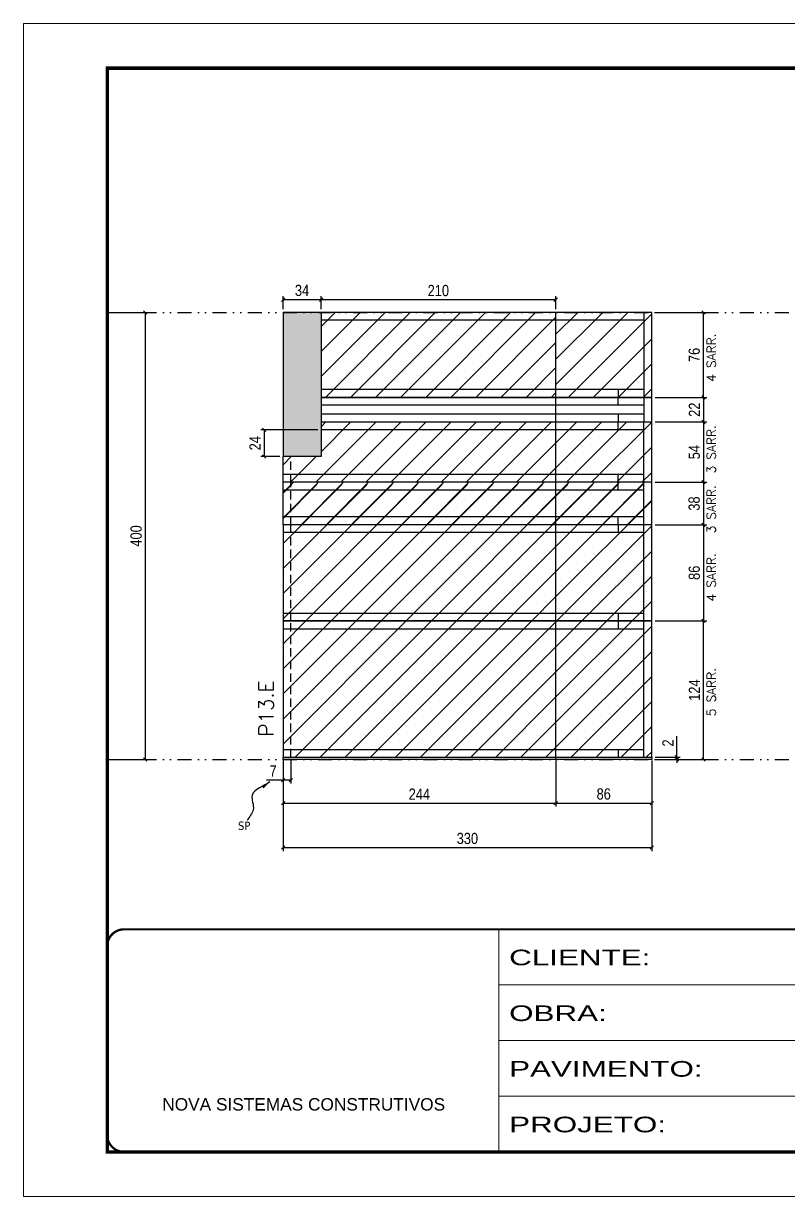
# Model space of a CAD drawing. Extents: x 28748 to 35002, y 14885 to 43501.
# Drawn here: x 33517 to 34202, y 29816 to 30866 of the extents above; entities that cross this region are included whole.
import ezdxf

# ---------------------------------------------------------------- set-up
doc = ezdxf.new("R2010")
doc.units = 0
for name, pattern in [('CONTINUO', [0]), ('DASHED', [0.75, 0.5, -0.25]), ('DIVIDE2', [0.625, 0.25, -0.125, 0, -0.125, 0, -0.125]), ('HIDDEN', [0.375, 0.25, -0.125])]:
    doc.linetypes.add(name, pattern=pattern)
for name, color, linetype in [('COTA', 241, 'Continuous'), ('Nível', 160, 'Continuous'), ('Painéis', 200, 'Continuous'), ('SARR_2.2x7', 40, 'Continuous'), ('Sarrafo de Pressão', 42, 'HIDDEN'), ('texto', 7, 'Continuous')]:
    doc.layers.add(name, color=color, linetype=linetype)
for name, color, linetype, lineweight in [('Folhas', 255, 'Continuous', 9), ('Hachura', 251, 'Continuous', 9), ('SARRAFO DE PRESSAO', 251, 'DASHED', 9), ('Texto Seção', 7, 'Continuous', 15)]:
    doc.layers.add(name, color=color, linetype=linetype, lineweight=lineweight)
doc.styles.add('ARIAL', font='arial.ttf')
doc.styles.add('COTA TECNICA', font='techl___.ttf', dxfattribs={"height": 10})
doc.styles.add('COTA TECNICA-50', font='techl___.ttf', dxfattribs={"height": 10})
doc.styles.add('REGUA-120', font='ROMANS.shx', dxfattribs={"height": 15})
doc.styles.add('ROMANS', font='romans.shx')
doc.styles.get("Standard").update_dxf_attribs({"font": 'arial.ttf'})
doc.styles.add('Tecnologia', font='')
doc.styles.get('Tecnologia').set_extended_font_data('Forgotten Futurist')
doc.dimstyles.new('COTA PAINEL-50', dxfattribs={"dimtxt": 10, "dimasz": 3, "dimexe": 3, "dimexo": 3, "dimgap": 3, "dimtad": 1, "dimdec": 1, "dimzin": 12, "dimdsep": 46, "dimtxsty": 'COTA TECNICA-50', "dimblk1": 'OBLIQUE', "dimblk2": 'OBLIQUE', "dimsah": 1, "dimcen": 0.9, "dimclrd": 4, "dimclre": 4, "dimclrt": 240, "dimadec": 1, "dimazin": 3, "dimtfac": 1, "dimtdec": 1, "dimtmove": 0, "dimatfit": 3, "dimfxl": 1, "dimtolj": 1, "dimtzin": 12, "dimarcsym": 0})
doc.dimstyles.new('PAINEL', dxfattribs={"dimtxt": 10, "dimasz": 3, "dimexe": 3, "dimexo": 3, "dimgap": 3, "dimtad": 1, "dimdec": 1, "dimzin": 12, "dimdsep": 46, "dimtxsty": 'COTA TECNICA', "dimblk1": 'OBLIQUE', "dimblk2": 'OBLIQUE', "dimsah": 1, "dimcen": 0.9, "dimclrd": 4, "dimclre": 4, "dimclrt": 240, "dimadec": 1, "dimazin": 3, "dimtfac": 1, "dimtdec": 1, "dimtmove": 0, "dimatfit": 3, "dimfxl": 1, "dimtolj": 1, "dimtzin": 12, "dimarcsym": 0})
doc.dimstyles.get("Standard").update_dxf_attribs({"dimtxt": 0.18, "dimasz": 0.18, "dimexe": 0.18, "dimexo": 0.0625, "dimgap": 0.09, "dimtad": 0, "dimtih": 1, "dimtoh": 1, "dimdec": 4, "dimzin": 0, "dimdsep": 46, "dimtxsty": 'Standard', "dimcen": 0.09, "dimadec": 0, "dimazin": 0, "dimtfac": 1, "dimtdec": 4, "dimtofl": 0, "dimtmove": 0, "dimatfit": 3, "dimfxl": 1, "dimtolj": 1, "dimtzin": 0, "dimarcsym": 0})
pattern_1 = [(45, (-100272.658, -2076.637), (-11.2253202, 11.2253202), [])]
pattern_2 = [(45, (28982.809, 36680.885), (-11.22532, 11.22532), [])]

# ---------------------------------------------------------------- blocks, each defined once
blk = doc.blocks.new('9999999999')
at = {"color": 30, "linetype": 'CONTINUO'}
for p, q in [((98564.6, 34230.2), (98564.6, 34429.4)), ((98564.6, 34379.6), (99584, 34379.6)), ((98564.6, 34329.8), (99488, 34329.8)), ((98564.6, 34280), (99488, 34280))]:
    blk.add_line(p, q, dxfattribs=at)
at = {"color": 30, "linetype": 'CONTINUO', "const_width": 2}
blk.add_lwpolyline([(99584, 34230.2), (99584, 34414.4, 0.414214), (99569, 34429.4), (98229, 34429.4, 0.414214), (98214, 34414.4), (98214, 34245.2, 0.414214), (98229, 34230.2), (99584, 34230.2)], format="xyb", dxfattribs=at)
at = {"layer": 'Folhas'}
blk.add_lwpolyline([(98139, 34190.2), (99624, 34190.2), (99624, 35240.2), (98139, 35240.2)], close=True, dxfattribs=at)
at = {"layer": 'Folhas', "color": 30, "const_width": 3}
blk.add_lwpolyline([(98214, 34230.2), (99584, 34230.2), (99584, 35200.2), (98214, 35200.2)], close=True, dxfattribs=at)
at = {"color": 7, "linetype": 'Continuous', "ltscale": 5, "style": 'ARIAL'}
blk.add_text('NOVA SISTEMAS CONSTRUTIVOS', height=11.059, dxfattribs=at).set_placement((98263.2, 34267.2))
at = {"layer": 'Folhas', "color": 7, "style": 'Tecnologia', "width": 1.5}
for s, p in [('CLIENTE:', (98573.7, 34397.2)), ('OBRA:', (98573.7, 34347.3)), ('PAVIMENTO:', (98573.7, 34297.5)), ('PROJETO:', (98573.7, 34247.7))]:
    blk.add_text(s, height=14, dxfattribs=at).set_placement(p)
blk = doc.blocks.new('_Oblique')
at = {"color": 0, "linetype": 'ByBlock', "lineweight": -2}
blk.add_line((-0.5, -0.5), (0.5, 0.5), dxfattribs=at)
blk = doc.blocks.new('*D1746')
at = {"layer": 'COTA', "color": 4, "linetype": 'ByBlock', "lineweight": -2, "transparency": 16777216}
for p, q in [((33594.8, 30607.7), (33628.8, 30607.7)), ((33625.8, 30607.7), (33625.8, 30207.7)), ((33594.8, 30207.7), (33628.8, 30207.7))]:
    blk.add_line(p, q, dxfattribs=at)
at = {"layer": 'Defpoints', "color": 0, "linetype": 'ByBlock', "transparency": 16777216}
for p in [(33591.8, 30607.7), (33591.8, 30207.7), (33625.8, 30207.7)]:
    blk.add_point(p, dxfattribs=at)
at = {"layer": 'COTA', "color": 4, "linetype": 'ByBlock', "lineweight": -2, "transparency": 16777216, "xscale": 3, "yscale": 3, "zscale": 3}
for p, rotation in [((33625.8, 30607.7), 90), ((33625.8, 30207.7), 270)]:
    blk.add_blockref('_Oblique', p, dxfattribs=dict(at, rotation=rotation))
at = {"layer": 'COTA', "color": 240, "linetype": 'ByBlock', "transparency": 16777216, "insert": (33617.7, 30407.7), "char_height": 10, "attachment_point": 5, "rotation": 90, "style": 'COTA TECNICA'}
blk.add_mtext('\\A1;400', dxfattribs=at)
blk = doc.blocks.new('*D887')
at = {"layer": 'COTA', "color": 4, "lineweight": -2, "transparency": 16777216}
for p, q in [((33749.2, 30206.7), (33749.2, 30125.7)), ((34079.2, 30206.7), (34079.2, 30125.7)), ((33749.2, 30128.7), (34079.2, 30128.7))]:
    blk.add_line(p, q, dxfattribs=at)
at = {"layer": 'Defpoints', "color": 0, "transparency": 16777216}
for p in [(33749.2, 30209.7), (34079.2, 30209.7), (34079.2, 30128.7)]:
    blk.add_point(p, dxfattribs=at)
at = {"layer": 'COTA', "color": 4, "lineweight": -2, "transparency": 16777216, "xscale": 3, "yscale": 3, "zscale": 3, "rotation": 180}
blk.add_blockref('_Oblique', (33749.2, 30128.7), dxfattribs=at)
at = {"layer": 'COTA', "color": 4, "lineweight": -2, "transparency": 16777216, "xscale": 3, "yscale": 3, "zscale": 3}
blk.add_blockref('_Oblique', (34079.2, 30128.7), dxfattribs=at)
at = {"layer": 'COTA', "color": 240, "transparency": 16777216, "insert": (33914.2, 30136.9), "char_height": 10, "attachment_point": 5, "style": 'COTA TECNICA'}
blk.add_mtext('\\A1;330', dxfattribs=at)
blk = doc.blocks.new('*D888')
at = {"layer": 'COTA', "color": 4, "lineweight": -2, "transparency": 16777216}
for p, q in [((34082.2, 30607.7), (34128.4, 30607.7)), ((34125.4, 30531.7), (34125.4, 30607.7)), ((34082.2, 30531.7), (34128.4, 30531.7))]:
    blk.add_line(p, q, dxfattribs=at)
at = {"layer": 'Defpoints', "color": 0, "transparency": 16777216}
for p in [(34079.2, 30607.7), (34125.4, 30607.7), (34079.2, 30531.7)]:
    blk.add_point(p, dxfattribs=at)
at = {"layer": 'COTA', "color": 4, "lineweight": -2, "transparency": 16777216, "xscale": 3, "yscale": 3, "zscale": 3}
for p, rotation in [((34125.4, 30607.7), 90), ((34125.4, 30531.7), 270)]:
    blk.add_blockref('_Oblique', p, dxfattribs=dict(at, rotation=rotation))
at = {"layer": 'COTA', "color": 240, "transparency": 16777216, "insert": (34117.3, 30569.7), "char_height": 10, "attachment_point": 5, "rotation": 90, "style": 'COTA TECNICA'}
blk.add_mtext('\\A1;76', dxfattribs=at)
blk = doc.blocks.new('*D889')
at = {"layer": 'COTA', "color": 4, "lineweight": -2, "transparency": 16777216}
for p, q in [((33749.2, 30204.7), (33749.2, 30186.2)), ((33756.2, 30206.7), (33756.2, 30186.2)), ((33749.2, 30189.2), (33734.5, 30189.2)), ((33756.2, 30189.2), (33749.2, 30189.2))]:
    blk.add_line(p, q, dxfattribs=at)
at = {"layer": 'Defpoints', "color": 0, "transparency": 16777216}
for p in [(33756.2, 30209.7), (33749.2, 30207.7), (33749.2, 30189.2)]:
    blk.add_point(p, dxfattribs=at)
at = {"layer": 'COTA', "color": 4, "lineweight": -2, "transparency": 16777216, "xscale": 3, "yscale": 3, "zscale": 3, "rotation": 180}
blk.add_blockref('_Oblique', (33749.2, 30189.2), dxfattribs=at)
at = {"layer": 'COTA', "color": 4, "lineweight": -2, "transparency": 16777216, "xscale": 3, "yscale": 3, "zscale": 3}
blk.add_blockref('_Oblique', (33756.2, 30189.2), dxfattribs=at)
at = {"layer": 'COTA', "color": 240, "transparency": 16777216, "insert": (33740.3, 30197.3), "char_height": 10, "attachment_point": 5, "style": 'COTA TECNICA-50'}
blk.add_mtext('\\A1;7', dxfattribs=at)
blk = doc.blocks.new('*D890')
at = {"layer": 'COTA', "color": 4, "lineweight": -2, "transparency": 16777216}
for p, q in [((34082.2, 30331.7), (34128.4, 30331.7)), ((34125.4, 30207.7), (34125.4, 30331.7)), ((34082.2, 30207.7), (34128.4, 30207.7))]:
    blk.add_line(p, q, dxfattribs=at)
at = {"layer": 'Defpoints', "color": 0, "transparency": 16777216}
for p in [(34079.2, 30331.7), (34125.4, 30331.7), (34079.2, 30207.7)]:
    blk.add_point(p, dxfattribs=at)
at = {"layer": 'COTA', "color": 4, "lineweight": -2, "transparency": 16777216, "xscale": 3, "yscale": 3, "zscale": 3}
for p, rotation in [((34125.4, 30331.7), 90), ((34125.4, 30207.7), 270)]:
    blk.add_blockref('_Oblique', p, dxfattribs=dict(at, rotation=rotation))
at = {"layer": 'COTA', "color": 240, "transparency": 16777216, "insert": (34117.4, 30269.7), "char_height": 10, "attachment_point": 5, "rotation": 90, "style": 'COTA TECNICA-50'}
blk.add_mtext('\\A1;124', dxfattribs=at)
blk = doc.blocks.new('*D891')
at = {"layer": 'COTA', "color": 4, "lineweight": -2, "transparency": 16777216}
for p, q in [((34101.7, 30209.7), (34101.7, 30228.5)), ((34082.2, 30209.7), (34104.7, 30209.7)), ((34101.7, 30207.7), (34101.7, 30209.7)), ((34082.2, 30207.7), (34104.7, 30207.7)), ((34101.7, 30207.7), (34101.7, 30204.7))]:
    blk.add_line(p, q, dxfattribs=at)
at = {"layer": 'Defpoints', "color": 0, "transparency": 16777216}
for p in [(34079.2, 30209.7), (34079.2, 30207.7), (34101.7, 30207.7)]:
    blk.add_point(p, dxfattribs=at)
at = {"layer": 'COTA', "color": 4, "lineweight": -2, "transparency": 16777216, "xscale": 3, "yscale": 3, "zscale": 3}
for p, rotation in [((34101.7, 30209.7), 270), ((34101.7, 30207.7), 90)]:
    blk.add_blockref('_Oblique', p, dxfattribs=dict(at, rotation=rotation))
at = {"layer": 'COTA', "color": 240, "transparency": 16777216, "insert": (34093.7, 30222.4), "char_height": 10, "attachment_point": 5, "rotation": 90, "style": 'COTA TECNICA-50'}
blk.add_mtext('\\A1;2', dxfattribs=at)
blk = doc.blocks.new('*D892')
at = {"layer": 'COTA', "color": 4, "linetype": 'ByBlock', "lineweight": -2, "transparency": 16777216}
for p, q in [((34082.2, 30417.7), (34128.4, 30417.7)), ((34125.4, 30417.7), (34125.4, 30331.7)), ((34082.2, 30331.7), (34128.4, 30331.7))]:
    blk.add_line(p, q, dxfattribs=at)
at = {"layer": 'Defpoints', "color": 0, "linetype": 'ByBlock', "transparency": 16777216}
for p in [(34079.2, 30417.7), (34079.2, 30331.7), (34125.4, 30331.7)]:
    blk.add_point(p, dxfattribs=at)
at = {"layer": 'COTA', "color": 4, "linetype": 'ByBlock', "lineweight": -2, "transparency": 16777216, "xscale": 3, "yscale": 3, "zscale": 3}
for p, rotation in [((34125.4, 30417.7), 90), ((34125.4, 30331.7), 270)]:
    blk.add_blockref('_Oblique', p, dxfattribs=dict(at, rotation=rotation))
at = {"layer": 'COTA', "color": 240, "linetype": 'ByBlock', "transparency": 16777216, "insert": (34117.3, 30374.7), "char_height": 10, "attachment_point": 5, "rotation": 90, "style": 'COTA TECNICA'}
blk.add_mtext('\\A1;86', dxfattribs=at)
blk = doc.blocks.new('*D893')
at = {"layer": 'COTA', "color": 4, "linetype": 'ByBlock', "lineweight": -2, "transparency": 16777216}
for p, q in [((33749.2, 30204.7), (33749.2, 30165.5)), ((33993.2, 30206.7), (33993.2, 30165.5)), ((33749.2, 30168.5), (33993.2, 30168.5))]:
    blk.add_line(p, q, dxfattribs=at)
at = {"layer": 'Defpoints', "color": 0, "linetype": 'ByBlock', "transparency": 16777216}
for p in [(33993.2, 30209.7), (33749.2, 30207.7), (33993.2, 30168.5)]:
    blk.add_point(p, dxfattribs=at)
at = {"layer": 'COTA', "color": 4, "linetype": 'ByBlock', "lineweight": -2, "transparency": 16777216, "xscale": 3, "yscale": 3, "zscale": 3, "rotation": 180}
blk.add_blockref('_Oblique', (33749.2, 30168.5), dxfattribs=at)
at = {"layer": 'COTA', "color": 4, "linetype": 'ByBlock', "lineweight": -2, "transparency": 16777216, "xscale": 3, "yscale": 3, "zscale": 3}
blk.add_blockref('_Oblique', (33993.2, 30168.5), dxfattribs=at)
at = {"layer": 'COTA', "color": 240, "linetype": 'ByBlock', "transparency": 16777216, "insert": (33871.2, 30176.6), "char_height": 10, "attachment_point": 5, "style": 'COTA TECNICA'}
blk.add_mtext('\\A1;244', dxfattribs=at)
blk = doc.blocks.new('*D894')
at = {"layer": 'COTA', "color": 4, "linetype": 'ByBlock', "lineweight": -2, "transparency": 16777216}
for p, q in [((33993.2, 30206.7), (33993.2, 30165.5)), ((34079.2, 30204.7), (34079.2, 30165.5)), ((33993.2, 30168.5), (34079.2, 30168.5))]:
    blk.add_line(p, q, dxfattribs=at)
at = {"layer": 'Defpoints', "color": 0, "linetype": 'ByBlock', "transparency": 16777216}
for p in [(33993.2, 30209.7), (34079.2, 30207.7), (34079.2, 30168.5)]:
    blk.add_point(p, dxfattribs=at)
at = {"layer": 'COTA', "color": 4, "linetype": 'ByBlock', "lineweight": -2, "transparency": 16777216, "xscale": 3, "yscale": 3, "zscale": 3, "rotation": 180}
blk.add_blockref('_Oblique', (33993.2, 30168.5), dxfattribs=at)
at = {"layer": 'COTA', "color": 4, "linetype": 'ByBlock', "lineweight": -2, "transparency": 16777216, "xscale": 3, "yscale": 3, "zscale": 3}
blk.add_blockref('_Oblique', (34079.2, 30168.5), dxfattribs=at)
at = {"layer": 'COTA', "color": 240, "linetype": 'ByBlock', "transparency": 16777216, "insert": (34036.2, 30176.7), "char_height": 10, "attachment_point": 5, "style": 'COTA TECNICA'}
blk.add_mtext('\\A1;86', dxfattribs=at)
blk = doc.blocks.new('*D1719')
at = {"layer": 'COTA', "color": 4, "linetype": 'ByBlock', "lineweight": -2, "transparency": 16777216}
for p, q in [((33780.2, 30502.7), (33729.2, 30502.7)), ((33732.2, 30502.7), (33732.2, 30478.7)), ((33746.2, 30478.7), (33729.2, 30478.7))]:
    blk.add_line(p, q, dxfattribs=at)
at = {"layer": 'Defpoints', "color": 0, "linetype": 'ByBlock', "transparency": 16777216}
for p in [(33783.2, 30502.7), (33732.2, 30478.7), (33749.2, 30478.7)]:
    blk.add_point(p, dxfattribs=at)
at = {"layer": 'COTA', "color": 4, "linetype": 'ByBlock', "lineweight": -2, "transparency": 16777216, "xscale": 3, "yscale": 3, "zscale": 3}
for p, rotation in [((33732.2, 30502.7), 90), ((33732.2, 30478.7), 270)]:
    blk.add_blockref('_Oblique', p, dxfattribs=dict(at, rotation=rotation))
at = {"layer": 'COTA', "color": 240, "linetype": 'ByBlock', "transparency": 16777216, "insert": (33724.1, 30490.7), "char_height": 10, "attachment_point": 5, "rotation": 90, "style": 'COTA TECNICA'}
blk.add_mtext('\\A1;24', dxfattribs=at)
blk = doc.blocks.new('*D1720')
at = {"layer": 'COTA', "color": 4, "linetype": 'ByBlock', "lineweight": -2, "transparency": 16777216}
for p, q in [((33749.2, 30610.7), (33749.2, 30622.2)), ((33749.2, 30619.2), (33783.2, 30619.2)), ((33783.2, 30610.7), (33783.2, 30622.2))]:
    blk.add_line(p, q, dxfattribs=at)
at = {"layer": 'Defpoints', "color": 0, "linetype": 'ByBlock', "transparency": 16777216}
for p in [(33783.2, 30619.2), (33749.2, 30607.7), (33783.2, 30607.7)]:
    blk.add_point(p, dxfattribs=at)
at = {"layer": 'COTA', "color": 4, "linetype": 'ByBlock', "lineweight": -2, "transparency": 16777216, "xscale": 3, "yscale": 3, "zscale": 3, "rotation": 180}
blk.add_blockref('_Oblique', (33749.2, 30619.2), dxfattribs=at)
at = {"layer": 'COTA', "color": 4, "linetype": 'ByBlock', "lineweight": -2, "transparency": 16777216, "xscale": 3, "yscale": 3, "zscale": 3}
blk.add_blockref('_Oblique', (33783.2, 30619.2), dxfattribs=at)
at = {"layer": 'COTA', "color": 240, "linetype": 'ByBlock', "transparency": 16777216, "insert": (33766.2, 30627.4), "char_height": 10, "attachment_point": 5, "style": 'COTA TECNICA'}
blk.add_mtext('\\A1;34', dxfattribs=at)
blk = doc.blocks.new('*D1721')
at = {"layer": 'COTA', "color": 4, "lineweight": -2, "transparency": 16777216}
for p, q in [((34082.2, 30455.7), (34128.4, 30455.7)), ((34125.4, 30455.7), (34125.4, 30417.7)), ((34082.2, 30417.7), (34128.4, 30417.7))]:
    blk.add_line(p, q, dxfattribs=at)
at = {"layer": 'Defpoints', "color": 0, "transparency": 16777216}
for p in [(34079.2, 30455.7), (34079.2, 30417.7), (34125.4, 30417.7)]:
    blk.add_point(p, dxfattribs=at)
at = {"layer": 'COTA', "color": 4, "lineweight": -2, "transparency": 16777216, "xscale": 3, "yscale": 3, "zscale": 3}
for p, rotation in [((34125.4, 30455.7), 90), ((34125.4, 30417.7), 270)]:
    blk.add_blockref('_Oblique', p, dxfattribs=dict(at, rotation=rotation))
at = {"layer": 'COTA', "color": 240, "transparency": 16777216, "insert": (34117.2, 30436.7), "char_height": 10, "attachment_point": 5, "rotation": 90, "style": 'COTA TECNICA'}
blk.add_mtext('\\A1;38', dxfattribs=at)
blk = doc.blocks.new('*D2307')
at = {"layer": 'COTA', "color": 4, "lineweight": -2, "transparency": 16777216}
for p, q in [((34082.2, 30509.7), (34128.4, 30509.7)), ((34125.4, 30509.7), (34125.4, 30455.7)), ((34082.2, 30455.7), (34128.4, 30455.7))]:
    blk.add_line(p, q, dxfattribs=at)
at = {"layer": 'Defpoints', "color": 0, "transparency": 16777216}
for p in [(34079.2, 30509.7), (34079.2, 30455.7), (34125.4, 30455.7)]:
    blk.add_point(p, dxfattribs=at)
at = {"layer": 'COTA', "color": 4, "lineweight": -2, "transparency": 16777216, "xscale": 3, "yscale": 3, "zscale": 3}
for p, rotation in [((34125.4, 30509.7), 90), ((34125.4, 30455.7), 270)]:
    blk.add_blockref('_Oblique', p, dxfattribs=dict(at, rotation=rotation))
at = {"layer": 'COTA', "color": 240, "transparency": 16777216, "insert": (34117.3, 30482.7), "char_height": 10, "attachment_point": 5, "rotation": 90, "style": 'COTA TECNICA'}
blk.add_mtext('\\A1;54', dxfattribs=at)
blk = doc.blocks.new('*D2462')
at = {"layer": 'COTA', "color": 4, "lineweight": -2, "transparency": 16777216}
for p, q in [((34082.2, 30531.7), (34128.4, 30531.7)), ((34125.4, 30531.7), (34125.4, 30509.7)), ((34082.2, 30509.7), (34128.4, 30509.7))]:
    blk.add_line(p, q, dxfattribs=at)
at = {"layer": 'Defpoints', "color": 0, "transparency": 16777216}
for p in [(34079.2, 30531.7), (34079.2, 30509.7), (34125.4, 30509.7)]:
    blk.add_point(p, dxfattribs=at)
at = {"layer": 'COTA', "color": 4, "lineweight": -2, "transparency": 16777216, "xscale": 3, "yscale": 3, "zscale": 3}
for p, rotation in [((34125.4, 30531.7), 90), ((34125.4, 30509.7), 270)]:
    blk.add_blockref('_Oblique', p, dxfattribs=dict(at, rotation=rotation))
at = {"layer": 'COTA', "color": 240, "transparency": 16777216, "insert": (34117.4, 30520.7), "char_height": 10, "attachment_point": 5, "rotation": 90, "style": 'COTA TECNICA'}
blk.add_mtext('\\A1;22', dxfattribs=at)
blk = doc.blocks.new('*D2628')
at = {"layer": 'COTA', "color": 4, "lineweight": -2, "transparency": 16777216}
for p, q in [((33783.2, 30610.7), (33783.2, 30622.2)), ((33783.2, 30619.2), (33993.2, 30619.2)), ((33993.2, 30610.7), (33993.2, 30622.2))]:
    blk.add_line(p, q, dxfattribs=at)
at = {"layer": 'Defpoints', "color": 0, "transparency": 16777216}
for p in [(33993.2, 30619.2), (33783.2, 30607.7), (33993.2, 30607.7)]:
    blk.add_point(p, dxfattribs=at)
at = {"layer": 'COTA', "color": 4, "lineweight": -2, "transparency": 16777216, "xscale": 3, "yscale": 3, "zscale": 3, "rotation": 180}
blk.add_blockref('_Oblique', (33783.2, 30619.2), dxfattribs=at)
at = {"layer": 'COTA', "color": 4, "lineweight": -2, "transparency": 16777216, "xscale": 3, "yscale": 3, "zscale": 3}
blk.add_blockref('_Oblique', (33993.2, 30619.2), dxfattribs=at)
at = {"layer": 'COTA', "color": 240, "transparency": 16777216, "insert": (33888.2, 30627.3), "char_height": 10, "attachment_point": 5, "style": 'COTA TECNICA'}
blk.add_mtext('\\A1;210', dxfattribs=at)

msp = doc.modelspace()

# ---------------------------------------------------------------- hatches: boundary and pattern name
at = {"layer": 'COTA', "linetype": 'ByBlock'}
h = msp.add_hatch(dxfattribs=at)
h.set_pattern_fill('AR-CONC', color=256, scale=0.03)
h.paths.add_polyline_path([(33783.19, 30607.7), (33749.19, 30607.7), (33749.19, 30478.7), (33783.19, 30478.7)])
at = {"layer": 'Hachura'}
h = msp.add_hatch(dxfattribs=at)
h.set_pattern_fill('ANSI31', color=256, scale=5)
h.paths.add_polyline_path([(33993.19, 30607.7), (33783.19, 30607.7), (33783.19, 30531.7), (33993.19, 30531.7)])
at = {"layer": 'Hachura', "linetype": 'ByBlock'}
h = msp.add_hatch(dxfattribs=at)
h.set_pattern_fill('ANSI31', color=256, scale=5)
h.set_pattern_definition([(45, (26646.058, 30469.966), (-11.22532, 11.22532), [])])
h.paths.add_polyline_path([(33993.19, 30607.7), (33993.19, 30531.7), (34079.19, 30531.7), (34079.19, 30607.7)])
at = {"layer": 'Hachura'}
h = msp.add_hatch(dxfattribs=at)
h.set_pattern_fill('ANSI31', color=256, scale=5)
h.paths.add_polyline_path([(33993.19, 30509.7), (33783.19, 30509.7), (33783.19, 30478.7), (33749.19, 30478.7), (33749.19, 30455.7), (33993.19, 30455.7)])
h = msp.add_hatch(dxfattribs=at)
h.set_pattern_fill('ANSI31', color=256, scale=5)
h.paths.add_polyline_path([(34079.19, 30509.7), (33993.19, 30509.7), (33993.19, 30455.7), (34079.19, 30455.7)])
h = msp.add_hatch(dxfattribs=at)
h.set_pattern_fill('ANSI31', color=256, scale=5)
h.set_pattern_definition(pattern_2)
h.paths.add_polyline_path([(33993.19, 30417.7), (33993.19, 30455.7), (33749.19, 30455.7), (33749.19, 30417.7)])
at = {"layer": 'Hachura', "linetype": 'ByBlock'}
h = msp.add_hatch(dxfattribs=at)
h.set_pattern_fill('ANSI31', color=256, scale=5)
h.set_pattern_definition(pattern_1)
h.paths.add_polyline_path([(33993.19, 30453.7), (33749.19, 30453.7), (33749.19, 30331.7), (33993.19, 30331.7)])
at = {"layer": 'Hachura'}
h = msp.add_hatch(dxfattribs=at)
h.set_pattern_fill('ANSI31', color=256, scale=5)
h.set_pattern_definition(pattern_2)
h.paths.add_polyline_path([(34079.19, 30417.7), (34079.19, 30455.7), (33993.19, 30455.7), (33993.19, 30417.7)])
at = {"layer": 'Hachura', "linetype": 'ByBlock'}
h = msp.add_hatch(dxfattribs=at)
h.set_pattern_fill('ANSI31', color=256, scale=5)
h.set_pattern_definition(pattern_1)
h.paths.add_polyline_path([(34079.19, 30453.7), (33993.19, 30453.7), (33993.19, 30331.7), (34079.19, 30331.7)])
h = msp.add_hatch(dxfattribs=at)
h.set_pattern_fill('ANSI31', color=256, scale=5)
h.set_pattern_definition(pattern_1)
h.paths.add_polyline_path([(33749.19, 30331.7), (33749.19, 30209.7), (33993.19, 30209.7), (33993.19, 30331.7)])
h = msp.add_hatch(dxfattribs=at)
h.set_pattern_fill('ANSI31', color=256, scale=5)
h.set_pattern_definition(pattern_1)
h.paths.add_polyline_path([(34079.19, 30331.7), (33993.19, 30331.7), (33993.19, 30209.7), (34079.19, 30209.7)])

# ---------------------------------------------------------------- linework, layer by layer
at = {"layer": 'COTA', "linetype": 'ByBlock'}
for p, q in [((33783.19, 30607.7), (33749.19, 30607.7)), ((33749.19, 30607.7), (33749.19, 30478.7))]:
    msp.add_line(p, q, dxfattribs=at)
at = {"layer": 'Nível', "color": 4, "linetype": 'DIVIDE2', "ltscale": 50}
for p, q in [((33591.84, 30607.7), (34961.84, 30607.7)), ((33591.84, 30207.7), (34961.84, 30207.7))]:
    msp.add_line(p, q, dxfattribs=at)
at = {"layer": 'Painéis'}
for p, q in [((34079.19, 30607.7), (33783.19, 30607.7)), ((33783.19, 30607.7), (33783.19, 30478.7)), ((33993.19, 30607.7), (33993.19, 30531.7)), ((34079.19, 30531.7), (34079.19, 30607.7)), ((34079.19, 30531.7), (33783.19, 30531.7)), ((33783.19, 30531.7), (34079.19, 30531.7)), ((33993.19, 30531.7), (33993.19, 30509.7)), ((34079.19, 30509.7), (34079.19, 30531.7)), ((33783.19, 30509.7), (34079.19, 30509.7)), ((33993.19, 30509.7), (33993.19, 30455.7)), ((34079.19, 30455.7), (34079.19, 30509.7)), ((33783.19, 30478.7), (33749.19, 30478.7)), ((33749.19, 30455.7), (33749.19, 30478.7)), ((33749.19, 30417.7), (33749.19, 30455.7)), ((34079.19, 30455.7), (33749.19, 30455.7)), ((33993.19, 30455.7), (33993.19, 30331.7)), ((34079.19, 30417.7), (34079.19, 30455.7)), ((33749.19, 30417.7), (33749.19, 30331.7)), ((34079.19, 30417.7), (33749.19, 30417.7)), ((34079.19, 30331.7), (34079.19, 30417.7)), ((34079.19, 30331.7), (33749.19, 30331.7)), ((33749.19, 30331.7), (33749.19, 30209.7)), ((33749.19, 30331.7), (34079.19, 30331.7)), ((33993.19, 30331.7), (33993.19, 30207.7)), ((34079.19, 30209.7), (34079.19, 30331.7)), ((33749.19, 30209.7), (34079.19, 30209.7)), ((33749.19, 30209.7), (34079.19, 30209.7)), ((33749.19, 30207.7), (33749.19, 30209.7)), ((34079.19, 30209.7), (34079.19, 30207.7)), ((34079.19, 30207.7), (33749.19, 30207.7))]:
    msp.add_line(p, q, dxfattribs=at)
at = {"layer": 'SARR_2.2x7'}
for p, q in [((34072.19, 30607.7), (34072.19, 30531.7)), ((34072.19, 30600.7), (33783.19, 30600.7)), ((34049.19, 30538.7), (33783.19, 30538.7)), ((34072.19, 30538.7), (34049.19, 30538.7)), ((34049.19, 30538.7), (34049.19, 30531.7)), ((34049.19, 30536.36), (34049.19, 30535.7)), ((34049.19, 30524.7), (33783.19, 30524.7)), ((34049.19, 30524.7), (34049.19, 30531.7)), ((34072.19, 30524.7), (34049.19, 30524.7)), ((34072.19, 30531.7), (34072.19, 30509.7)), ((34049.19, 30516.7), (33783.19, 30516.7)), ((34072.19, 30516.7), (34049.19, 30516.7)), ((34049.19, 30516.7), (34049.19, 30509.7)), ((34049.19, 30502.7), (33783.19, 30502.7)), ((34049.19, 30502.7), (34049.19, 30509.7)), ((34049.19, 30505.04), (34049.19, 30505.7)), ((34072.19, 30502.7), (34049.19, 30502.7)), ((34072.19, 30455.7), (34072.19, 30509.7)), ((34049.19, 30462.7), (33749.19, 30462.7)), ((34072.19, 30462.7), (34049.19, 30462.7)), ((34049.19, 30455.7), (34049.19, 30462.7)), ((34049.19, 30448.7), (34049.19, 30455.7)), ((34049.19, 30451.04), (34049.19, 30451.7)), ((34072.19, 30417.7), (34072.19, 30455.7)), ((34049.19, 30448.7), (33749.19, 30448.7)), ((34072.19, 30448.7), (34049.19, 30448.7)), ((34049.19, 30424.7), (33749.19, 30424.7)), ((34072.19, 30424.7), (34049.19, 30424.7)), ((34049.19, 30417.7), (34049.19, 30424.7)), ((34049.19, 30410.7), (33749.19, 30410.7)), ((34049.19, 30417.7), (34049.19, 30410.7)), ((34072.19, 30410.7), (34049.19, 30410.7)), ((34072.19, 30331.7), (34072.19, 30417.7)), ((33749.19, 30338.7), (34049.19, 30338.7)), ((34049.19, 30338.7), (34072.19, 30338.7)), ((34049.19, 30338.7), (34049.19, 30331.7)), ((33749.19, 30324.7), (34049.19, 30324.7)), ((34049.19, 30331.7), (34049.19, 30324.7)), ((34049.19, 30324.7), (34072.19, 30324.7)), ((34072.19, 30209.7), (34072.19, 30331.7)), ((33749.19, 30216.7), (34049.19, 30216.7)), ((34049.19, 30216.7), (34072.19, 30216.7)), ((34049.19, 30216.7), (34049.19, 30209.7))]:
    msp.add_line(p, q, dxfattribs=at)
at = {"layer": 'Sarrafo de Pressão', "ltscale": 30}
for p, q in [((33756.19, 30455.7), (33756.19, 30478.7)), ((33756.19, 30417.7), (33756.19, 30455.7)), ((33756.19, 30331.7), (33756.19, 30417.7)), ((33756.19, 30209.7), (33756.19, 30331.7))]:
    msp.add_line(p, q, dxfattribs=at)

# ---------------------------------------------------------------- block references
at = {"layer": 'SARRAFO DE PRESSAO', "color": 6, "linetype": 'ByBlock'}
msp.add_blockref('9999999999', (-64622.14, -4373.79), dxfattribs=at)

# ---------------------------------------------------------------- texts
at = {"layer": 'texto', "color": 0, "insert": (33714.41, 30148.21), "char_height": 7.5, "attachment_point": 5}
msp.add_mtext('{\\fTahoma|b0|i0|c0|p34;\\C4;SP}', dxfattribs=at)
at = {"layer": 'Texto Seção', "linetype": 'Continuous', "style": 'ROMANS'}
for s, p in [('4 SARR.', (34136.49, 30545.63)), ('3 SARR.', (34136.49, 30463.62)), ('3 SARR.', (34136.49, 30409.96)), ('4 SARR.', (34136.49, 30349.01)), ('5 SARR.', (34136.49, 30246.3))]:
    msp.add_text(s, height=8, rotation=90, dxfattribs=at).set_placement(p)
at = {"layer": 'Texto Seção', "insert": (33740.64, 30228.17), "char_height": 13, "width": 285.3299, "attachment_point": 7, "rotation": 90, "style": 'REGUA-120'}
msp.add_mtext('P13.E', dxfattribs=at)

# ---------------------------------------------------------------- dimensions: what is measured, and where the dimension line sits
at = {"layer": 'COTA', "linetype": 'ByBlock'}
for base, p1, p2, picture, middle in [((33783.19, 30619.21), (33749.19, 30607.7), (33783.19, 30607.7), '*D1720', (33766.19, 30627.43)), ((33993.19, 30168.54), (33749.19, 30207.7), (33993.19, 30209.7), '*D893', (33871.19, 30176.61))]:
    dim = msp.add_linear_dim(base=base, p1=p1, p2=p2, dimstyle='PAINEL', dxfattribs=at)
    dim.commit()
    dim.dimension.update_dxf_attribs({"geometry": picture, "text_midpoint": middle})
at = {"layer": 'COTA'}
dim = msp.add_linear_dim(base=(33993.19, 30619.21), p1=(33783.19, 30607.7), p2=(33993.19, 30607.7), dimstyle='PAINEL', dxfattribs=at)
dim.commit()
dim.dimension.update_dxf_attribs({"geometry": '*D2628', "text_midpoint": (33888.19, 30627.32)})
at = {"layer": 'COTA', "linetype": 'ByBlock'}
for base, p1, p2, picture, middle in [((33625.84, 30207.7), (33591.84, 30607.7), (33591.84, 30207.7), '*D1746', (33617.74, 30407.7)), ((33732.2, 30478.7), (33783.19, 30502.7), (33749.19, 30478.7), '*D1719', (33724.12, 30490.7)), ((34125.43, 30331.7), (34079.19, 30417.7), (34079.19, 30331.7), '*D892', (34117.3, 30374.7))]:
    dim = msp.add_linear_dim(base=base, p1=p1, p2=p2, angle=90, dimstyle='PAINEL', dxfattribs=at)
    dim.commit()
    dim.dimension.update_dxf_attribs({"geometry": picture, "text_midpoint": middle})
at = {"layer": 'COTA'}
dim = msp.add_linear_dim(base=(34125.43, 30607.7), p1=(34079.19, 30531.7), p2=(34079.19, 30607.7), angle=90, dimstyle='PAINEL', override={"dimarcsym": 2}, dxfattribs=at)
dim.commit()
dim.dimension.update_dxf_attribs({"geometry": '*D888', "text_midpoint": (34125.43, 30569.7), "dimtype": 160})
for base, p1, p2, dimstyle, picture, middle in [((34125.43, 30509.7), (34079.19, 30531.7), (34079.19, 30509.7), 'PAINEL', '*D2462', (34125.43, 30520.7)), ((34101.72, 30207.7), (34079.19, 30209.7), (34079.19, 30207.7), 'COTA PAINEL-50', '*D891', (34101.72, 30222.45))]:
    dim = msp.add_linear_dim(base=base, p1=p1, p2=p2, angle=90, dimstyle=dimstyle, dxfattribs=at)
    dim.commit()
    dim.dimension.update_dxf_attribs({"geometry": picture, "text_midpoint": middle, "dimtype": 160})
for base, p1, p2, angle, dimstyle, picture, middle in [((34125.43, 30455.7), (34079.19, 30509.7), (34079.19, 30455.7), 90, 'PAINEL', '*D2307', (34117.32, 30482.7)), ((34125.43, 30417.7), (34079.19, 30455.7), (34079.19, 30417.7), 90, 'PAINEL', '*D1721', (34117.19, 30436.7)), ((34125.43, 30331.7), (34079.19, 30207.7), (34079.19, 30331.7), 90, 'COTA PAINEL-50', '*D890', (34117.36, 30269.7)), ((33749.19, 30189.19), (33756.19, 30209.7), (33749.19, 30207.7), 180, 'COTA PAINEL-50', '*D889', (33740.32, 30197.26))]:
    dim = msp.add_linear_dim(base=base, p1=p1, p2=p2, angle=angle, dimstyle=dimstyle, dxfattribs=at)
    dim.commit()
    dim.dimension.update_dxf_attribs({"geometry": picture, "text_midpoint": middle})
dim = msp.add_linear_dim(base=(34079.19, 30128.69), p1=(33749.19, 30209.7), p2=(34079.19, 30209.7), dimstyle='PAINEL', override={"dimarcsym": 2}, dxfattribs=at)
dim.commit()
dim.dimension.update_dxf_attribs({"geometry": '*D887', "text_midpoint": (33914.19, 30136.91)})
at = {"layer": 'COTA', "linetype": 'ByBlock'}
dim = msp.add_linear_dim(base=(34079.19, 30168.54), p1=(33993.19, 30209.7), p2=(34079.19, 30207.7), dimstyle='PAINEL', override={"dimtmove": 1}, dxfattribs=at)
dim.commit()
dim.dimension.update_dxf_attribs({"geometry": '*D894', "text_midpoint": (34036.19, 30176.67)})

# ---------------------------------------------------------------- leaders
at = {"layer": 'COTA', "path_type": 1}
msp.add_leader([(33737.36, 30187.52), (33721.58, 30175.69), (33722.5, 30162.68), (33716.95, 30152.9)], dimstyle='Standard', override={"dimasz": 8}, dxfattribs=at)

doc.saveas('drawing.dxf')
